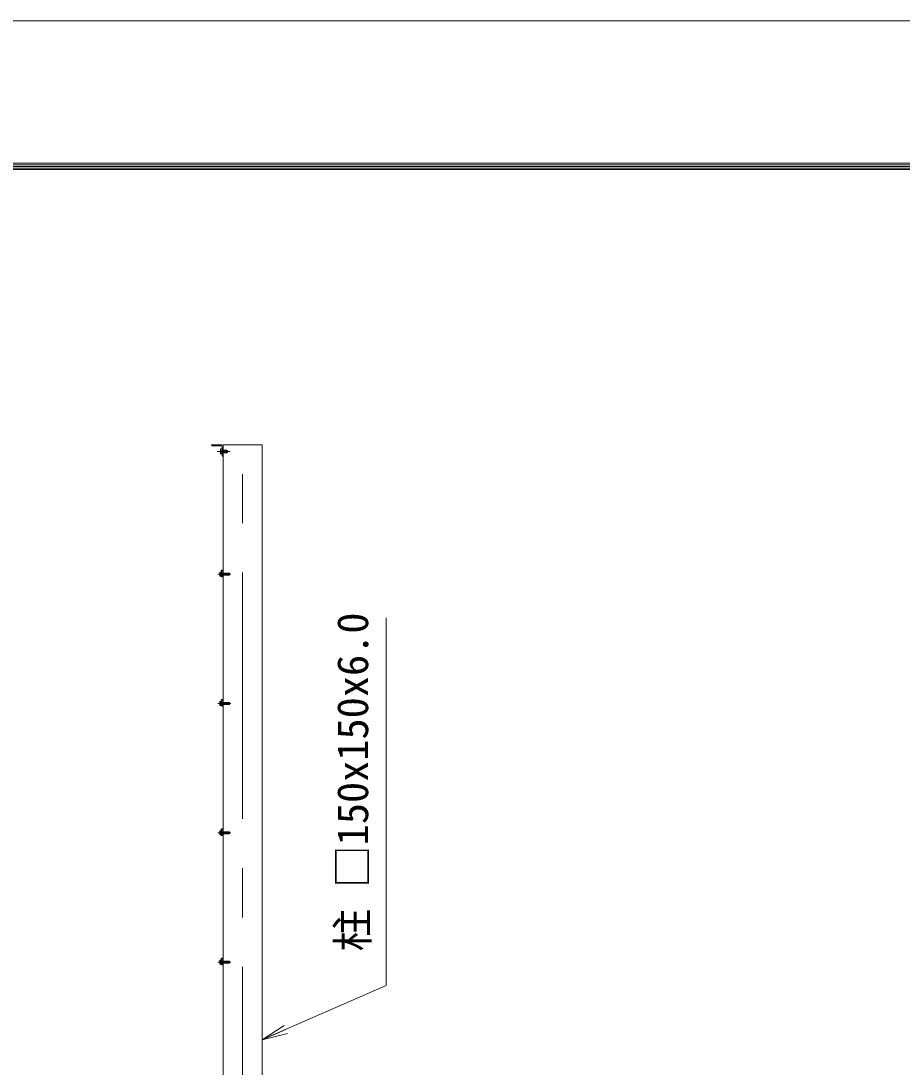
# Model space of a CAD drawing. Units: millimetres at full size; details may follow other scales. Extents: x -10500 to 10500, y -7425 to 7425.
# Drawn here: x -1303 to 2103, y 3381 to 7425 of the extents above; entities that cross this region are included whole.
import ezdxf
from ezdxf.enums import TextEntityAlignment as Align

# ---------------------------------------------------------------- set-up
doc = ezdxf.new("R2010")
doc.units = ezdxf.units.MM
doc.header["$LTSCALE"] = 30
doc.linetypes.add('USER1', pattern=[50.8, 31.75, -6.35, 6.35, -6.35])
for name, color, linetype, lineweight in [('0-0_D-STR-TXT', 7, 'Continuous', 13), ('0-2_D-BMK', 2, 'USER1', 13), ('0-3_D-STR3', 3, 'Continuous', 13), ('0-7_D-STR1', 1, 'Continuous', 18), ('0-8_0', 7, 'Continuous', 18), ('0-C_D-TTL', 7, 'Continuous', 18)]:
    doc.layers.add(name, color=color, linetype=linetype, lineweight=lineweight)
doc.styles.add('ＭＳ ゴシック', font='')
doc.styles.get('ＭＳ ゴシック').set_extended_font_data('MS Gothic')

# ---------------------------------------------------------------- blocks, each defined once
blk = doc.blocks.new('_Open')
at = {"layer": '0-8_0'}
blk.add_line((-30, 5), (0, 0), dxfattribs=at)
blk.add_lwpolyline([(-30, -5), (0, 0), (-30, 0)], dxfattribs=at)

msp = doc.modelspace()

# ---------------------------------------------------------------- linework, layer by layer
at = {"layer": '0-0_D-STR-TXT'}
msp.add_lwpolyline([(109.39, 5117.68), (109.39, 3695.32), (-369.12, 3487.1)], dxfattribs=at)
at = {"layer": '0-2_D-BMK'}
for p, q in [((-445.96, -3280.3), (-445.96, 5851.7)), ((-494.06, 5760.7), (-544.06, 5760.7)), ((-541.28, 5285.7), (-491.28, 5285.7)), ((-541.28, 4785.7), (-491.28, 4785.7)), ((-541.28, 4285.7), (-491.28, 4285.7)), ((-541.28, 3785.7), (-491.28, 3785.7))]:
    msp.add_line(p, q, dxfattribs=at)
at = {"layer": '0-3_D-STR3'}
for p, q in [((-531.96, 5768.95), (-531.05, 5770.52)), ((-531.96, 5768.95), (-531.96, 5752.45)), ((-531.96, 5752.45), (-531.05, 5750.89)), ((-531.05, 5770.52), (-524.96, 5770.52)), ((-531.05, 5765.61), (-524.96, 5765.61)), ((-531.05, 5755.8), (-524.96, 5755.8)), ((-531.05, 5750.89), (-524.96, 5750.89)), ((-524.96, 5770.52), (-524.96, 5750.89)), ((-520.96, 5765.7), (-506.46, 5765.7)), ((-520.96, 5764.8), (-505.56, 5764.8)), ((-520.96, 5756.6), (-505.56, 5756.6)), ((-520.96, 5755.7), (-506.46, 5755.7)), ((-506.46, 5765.7), (-504.96, 5764.2)), ((-504.96, 5764.2), (-504.96, 5757.2)), ((-528.96, 5298.7), (-528.96, 5278.7)), ((-525.96, 5301.7), (-520.96, 5301.7)), ((-525.46, 5298.7), (-520.96, 5298.7)), ((-520.96, 5301.7), (-520.96, 5298.7)), ((-534.26, 5292), (-533.56, 5293.21)), ((-534.26, 5292), (-534.26, 5279.4)), ((-534.26, 5279.4), (-533.56, 5278.2)), ((-528.96, 5293.21), (-533.56, 5293.21)), ((-528.96, 5289.46), (-533.56, 5289.46)), ((-528.96, 5281.95), (-533.56, 5281.95)), ((-528.96, 5278.2), (-533.56, 5278.2)), ((-528.96, 5293.21), (-528.96, 5278.2)), ((-525.96, 5298.2), (-525.96, 5279.2)), ((-525.96, 5289.7), (-498.16, 5289.7)), ((-525.96, 5288.95), (-497.41, 5288.95)), ((-525.96, 5282.45), (-497.41, 5282.45)), ((-525.96, 5281.7), (-498.16, 5281.7)), ((-525.96, 5275.7), (-520.96, 5275.7)), ((-525.46, 5278.7), (-520.96, 5278.7)), ((-520.96, 5278.7), (-520.96, 5275.7)), ((-498.16, 5289.7), (-496.96, 5288.5)), ((-498.16, 5289.7), (-498.16, 5281.7)), ((-498.16, 5281.7), (-496.96, 5282.9)), ((-496.96, 5288.5), (-496.96, 5282.9)), ((-534.26, 4792), (-533.56, 4793.21)), ((-534.26, 4792), (-534.26, 4779.4)), ((-534.26, 4779.4), (-533.56, 4778.2)), ((-528.96, 4793.21), (-533.56, 4793.21)), ((-528.96, 4789.46), (-533.56, 4789.46)), ((-528.96, 4781.95), (-533.56, 4781.95)), ((-528.96, 4778.2), (-533.56, 4778.2)), ((-528.96, 4798.7), (-528.96, 4778.7)), ((-528.96, 4793.21), (-528.96, 4778.2)), ((-525.96, 4801.7), (-520.96, 4801.7)), ((-525.96, 4798.2), (-525.96, 4779.2)), ((-525.96, 4789.7), (-498.16, 4789.7)), ((-525.96, 4788.95), (-497.41, 4788.95)), ((-525.96, 4782.45), (-497.41, 4782.45)), ((-525.96, 4781.7), (-498.16, 4781.7)), ((-525.96, 4775.7), (-520.96, 4775.7)), ((-525.46, 4798.7), (-520.96, 4798.7)), ((-525.46, 4778.7), (-520.96, 4778.7)), ((-520.96, 4801.7), (-520.96, 4798.7)), ((-520.96, 4778.7), (-520.96, 4775.7)), ((-498.16, 4789.7), (-496.96, 4788.5)), ((-498.16, 4789.7), (-498.16, 4781.7)), ((-498.16, 4781.7), (-496.96, 4782.9)), ((-496.96, 4788.5), (-496.96, 4782.9)), ((-534.26, 4292), (-533.56, 4293.21)), ((-534.26, 4292), (-534.26, 4279.4)), ((-528.96, 4293.21), (-533.56, 4293.21)), ((-528.96, 4289.46), (-533.56, 4289.46)), ((-528.96, 4298.7), (-528.96, 4278.7)), ((-528.96, 4293.21), (-528.96, 4278.2)), ((-525.96, 4301.7), (-520.96, 4301.7)), ((-525.96, 4298.2), (-525.96, 4279.2)), ((-525.96, 4289.7), (-498.16, 4289.7)), ((-525.96, 4288.95), (-497.41, 4288.95)), ((-525.46, 4298.7), (-520.96, 4298.7)), ((-520.96, 4301.7), (-520.96, 4298.7)), ((-498.16, 4289.7), (-496.96, 4288.5)), ((-498.16, 4289.7), (-498.16, 4281.7)), ((-496.96, 4288.5), (-496.96, 4282.9)), ((-534.26, 4279.4), (-533.56, 4278.2)), ((-528.96, 4281.95), (-533.56, 4281.95)), ((-528.96, 4278.2), (-533.56, 4278.2)), ((-525.96, 4282.45), (-497.41, 4282.45)), ((-525.96, 4281.7), (-498.16, 4281.7)), ((-525.96, 4275.7), (-520.96, 4275.7)), ((-525.46, 4278.7), (-520.96, 4278.7)), ((-520.96, 4278.7), (-520.96, 4275.7)), ((-498.16, 4281.7), (-496.96, 4282.9)), ((-534.26, 3792), (-533.56, 3793.21)), ((-534.26, 3792), (-534.26, 3779.4)), ((-534.26, 3779.4), (-533.56, 3778.2)), ((-528.96, 3793.21), (-533.56, 3793.21)), ((-528.96, 3789.46), (-533.56, 3789.46)), ((-528.96, 3781.95), (-533.56, 3781.95)), ((-528.96, 3778.2), (-533.56, 3778.2)), ((-528.96, 3798.7), (-528.96, 3778.7)), ((-528.96, 3793.21), (-528.96, 3778.2)), ((-525.96, 3801.7), (-520.96, 3801.7)), ((-525.96, 3798.2), (-525.96, 3779.2)), ((-525.96, 3789.7), (-498.16, 3789.7)), ((-525.96, 3788.95), (-497.41, 3788.95)), ((-525.96, 3782.45), (-497.41, 3782.45)), ((-525.96, 3781.7), (-498.16, 3781.7)), ((-525.96, 3775.7), (-520.96, 3775.7)), ((-525.46, 3798.7), (-520.96, 3798.7)), ((-525.46, 3778.7), (-520.96, 3778.7)), ((-520.96, 3801.7), (-520.96, 3798.7)), ((-520.96, 3778.7), (-520.96, 3775.7)), ((-498.16, 3789.7), (-496.96, 3788.5)), ((-498.16, 3789.7), (-498.16, 3781.7)), ((-498.16, 3781.7), (-496.96, 3782.9)), ((-496.96, 3788.5), (-496.96, 3782.9))]:
    msp.add_line(p, q, dxfattribs=at)
msp.add_lwpolyline([(-506.46, 5765.7), (-506.46, 5755.7), (-504.96, 5757.2)], dxfattribs=at)
for centre, radius, start, end in [((-527.47, 5768.07), 4.34, 145.61575, 214.38425), ((-527.47, 5753.34), 4.34, 145.61575, 214.38425), ((-515.57, 5760.7), 16.24, 162.41205, 197.58795), ((-525.96, 5298.7), 3, 90, 180), ((-525.46, 5298.2), 0.5, 90, 180), ((-530.82, 5291.33), 3.32, 145.61585, 214.38415), ((-521.72, 5285.7), 12.42, 162.4121, 197.5879), ((-530.82, 5280.08), 3.32, 145.61585, 214.38415), ((-525.96, 5278.7), 3, 180, 270), ((-525.46, 5279.2), 0.5, 180, 270), ((-530.82, 4791.33), 3.32, 145.61585, 214.38415), ((-521.72, 4785.7), 12.42, 162.4121, 197.5879), ((-530.82, 4780.08), 3.32, 145.61585, 214.38415), ((-525.96, 4798.7), 3, 90, 180), ((-525.96, 4778.7), 3, 180, 270), ((-525.46, 4798.2), 0.5, 90, 180), ((-525.46, 4779.2), 0.5, 180, 270), ((-530.82, 4291.33), 3.32, 145.61585, 214.38415), ((-521.72, 4285.7), 12.42, 162.4121, 197.5879), ((-525.96, 4298.7), 3, 90, 180), ((-525.46, 4298.2), 0.5, 90, 180), ((-530.82, 4280.08), 3.32, 145.61585, 214.38415), ((-525.96, 4278.7), 3, 180, 270), ((-525.46, 4279.2), 0.5, 180, 270), ((-530.82, 3791.33), 3.32, 145.61585, 214.38415), ((-521.72, 3785.7), 12.42, 162.4121, 197.5879), ((-530.82, 3780.08), 3.32, 145.61585, 214.38415), ((-525.96, 3798.7), 3, 90, 180), ((-525.96, 3778.7), 3, 180, 270), ((-525.46, 3798.2), 0.5, 90, 180), ((-525.46, 3779.2), 0.5, 180, 270)]:
    msp.add_arc(centre, radius, start, end, dxfattribs=at)
at = {"layer": '0-7_D-STR1'}
for p, q in [((-565.96, 5785.7), (-565.96, 5784.7)), ((-565.96, 5785.7), (-525.96, 5785.7)), ((-562.96, 5781.7), (-529.46, 5781.7)), ((-524.96, 5777.2), (-524.96, 5743.7)), ((-520.96, 5780.7), (-520.96, 5740.7)), ((-521.96, 5740.7), (-520.96, 5740.7))]:
    msp.add_line(p, q, dxfattribs=at)
msp.add_lwpolyline([(-370.96, 5785.7), (-520.96, 5785.7), (-520.96, -3214.3), (-370.96, -3214.3)], close=True, dxfattribs=at)
for centre, radius, start, end in [((-562.96, 5784.7), 3, 180, 270), ((-525.96, 5780.7), 5, 0, 90), ((-529.46, 5777.2), 4.5, 0, 90), ((-521.96, 5743.7), 3, 180, 270)]:
    msp.add_arc(centre, radius, start, end, dxfattribs=at)
at = {"layer": '0-C_D-TTL', "color": 2}
msp.add_lwpolyline([(-10500, 7425), (10500, 7425), (10500, -7425), (-10500, -7425)], close=True, dxfattribs=at)
at = {"layer": '0-C_D-TTL'}
for points in [[(-9825, 6875), (9825, 6875), (9825, -6875), (-9825, -6875)], [(-9818.75, 6868.75), (9818.75, 6868.75), (9818.75, -6868.75), (-9818.75, -6868.75)], [(-9812.5, 6862.5), (9812.5, 6862.5), (9812.5, -6862.5), (-9812.5, -6862.5)], [(-9806.25, 6856.25), (9806.25, 6856.25), (9806.25, -6856.25), (-9806.25, -6856.25)], [(-9800, 6850), (9800, 6850), (9800, -6850), (-9800, -6850)]]:
    msp.add_lwpolyline(points, close=True, dxfattribs=at)

# ---------------------------------------------------------------- block references
at = {"layer": '0-0_D-STR-TXT', "xscale": 3.333333, "yscale": 3.333333, "rotation": 203.51515}
msp.add_blockref('_Open', (-370.96, 3486.3), dxfattribs=at)

# ---------------------------------------------------------------- texts
at = {"layer": '0-0_D-STR-TXT', "style": 'ＭＳ ゴシック'}
msp.add_text('柱 □150x150x6.0', height=120.3, rotation=90, dxfattribs=at).set_placement((75.39, 3827.7), align=Align.BOTTOM_LEFT)

doc.saveas('drawing.dxf')
